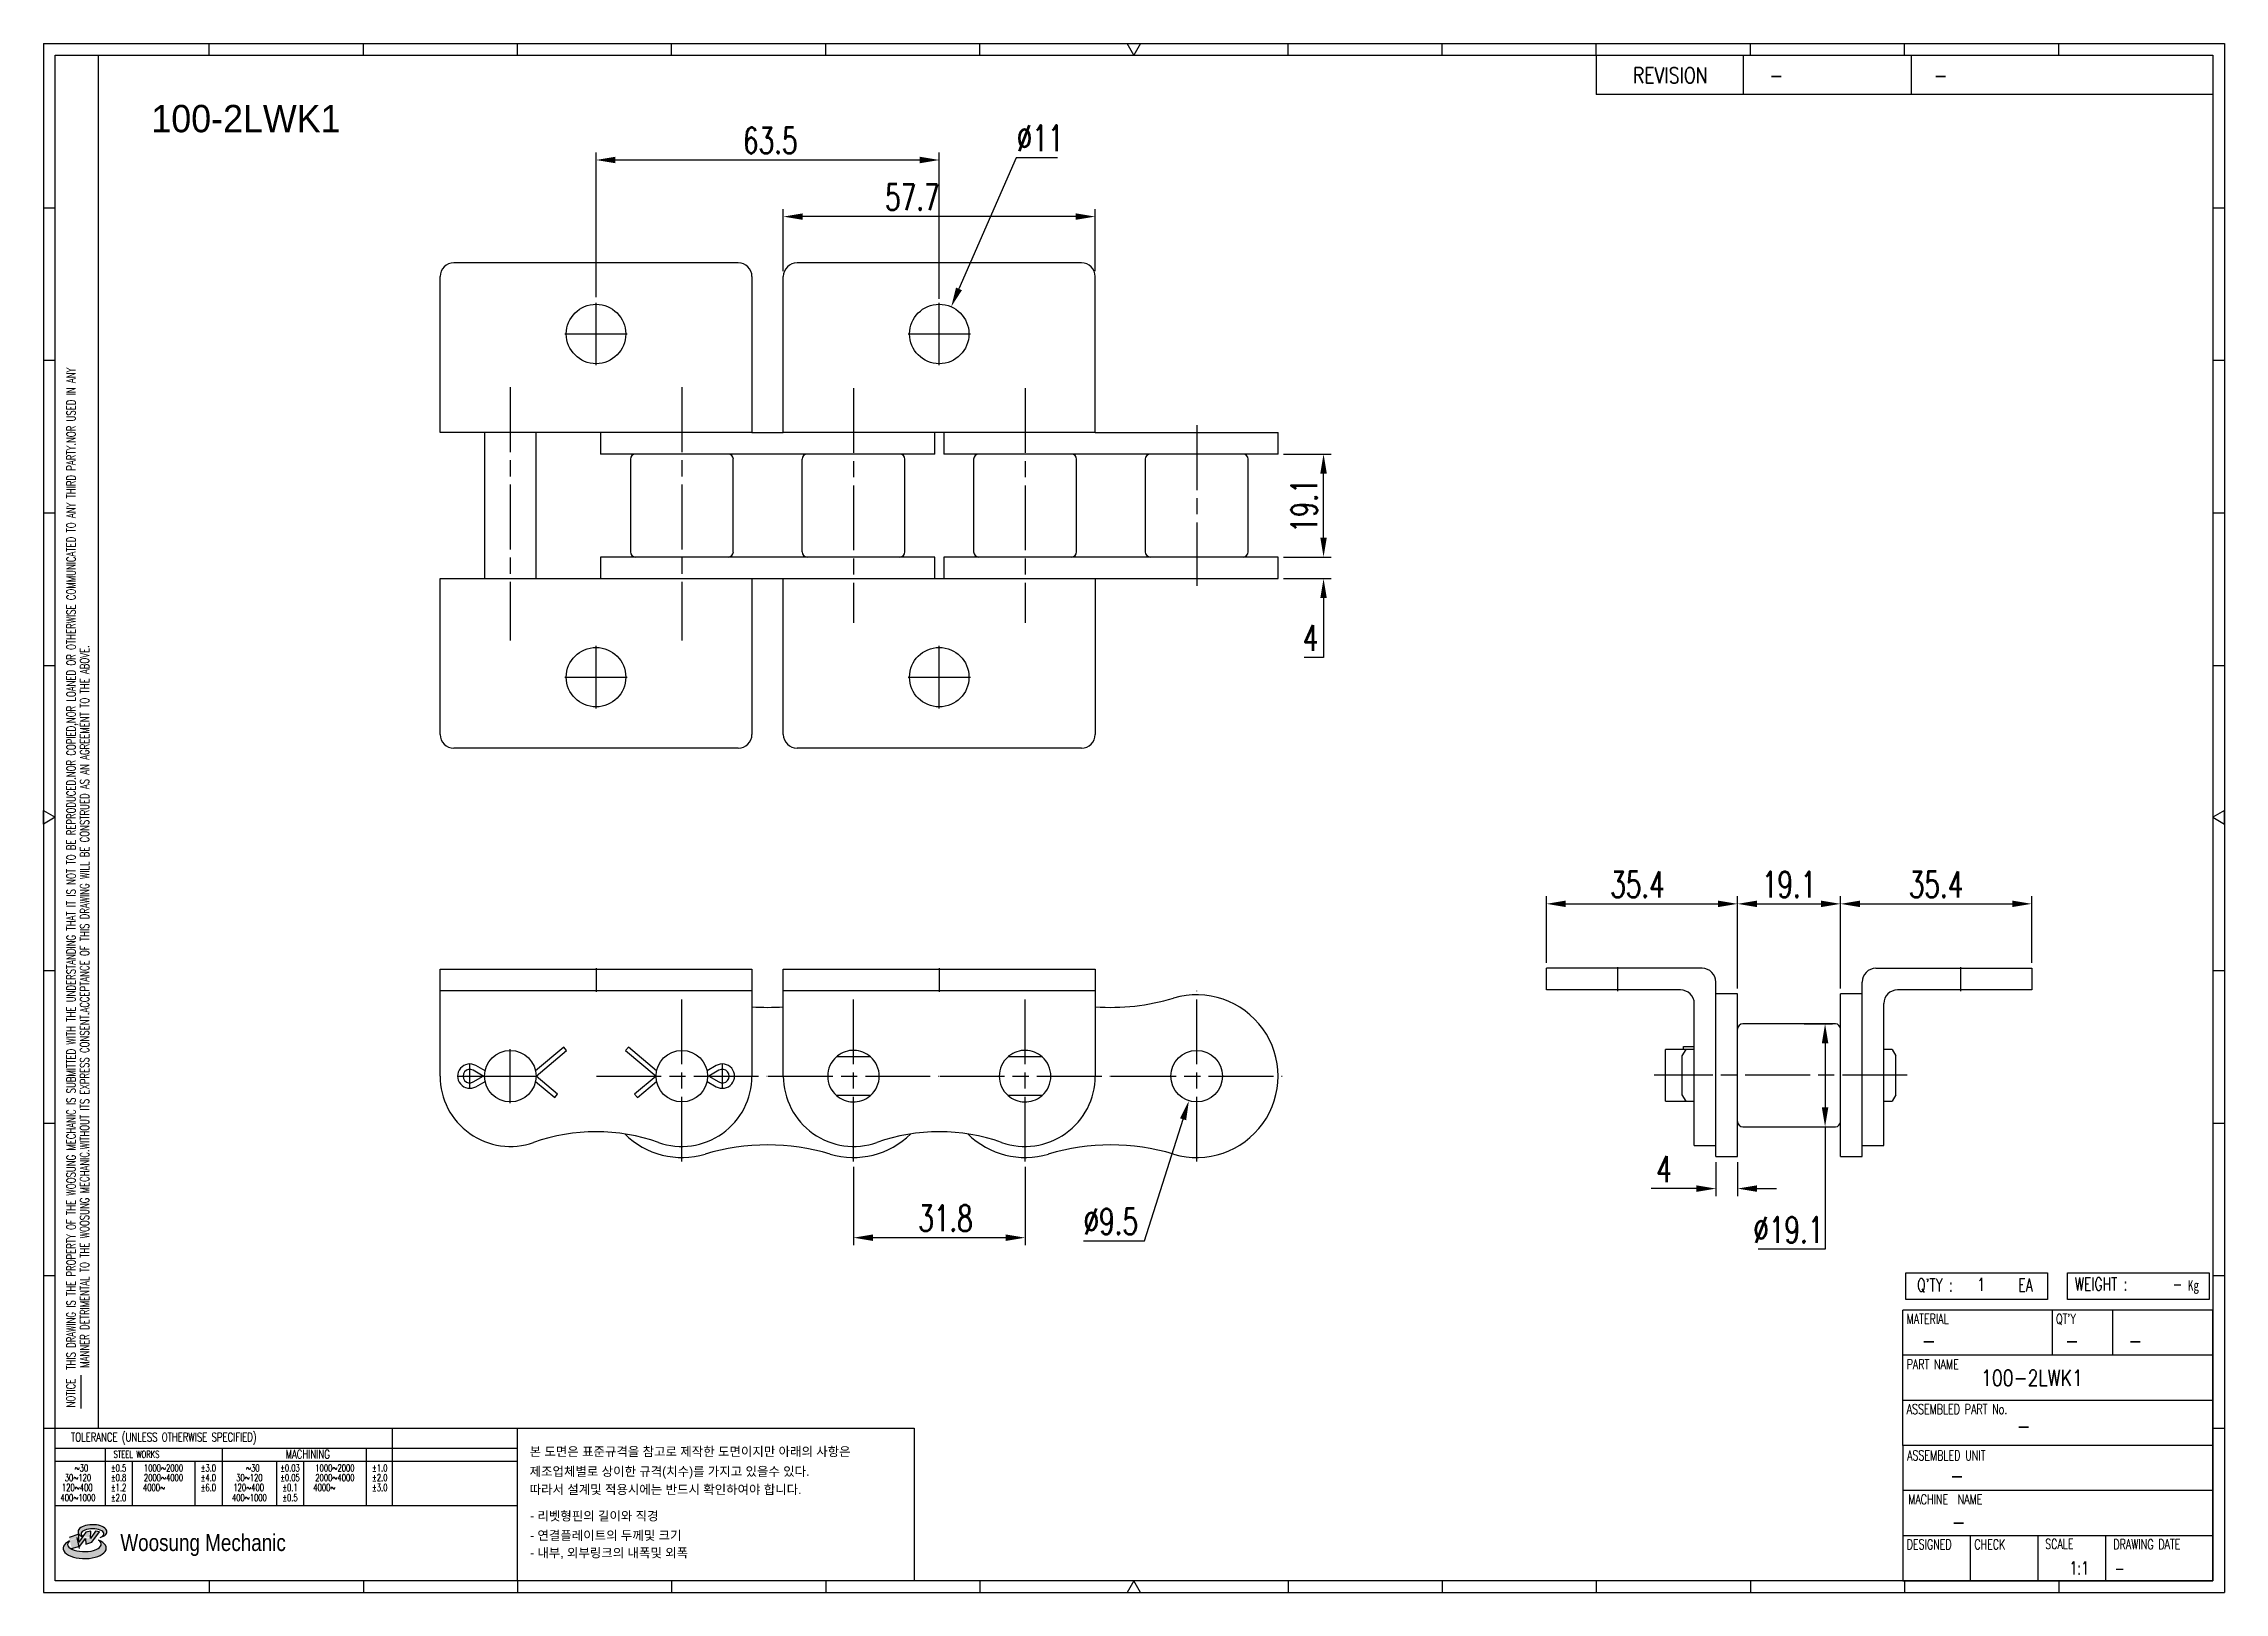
# Model space of a CAD drawing. Header units: millimetres. Extents: x 1614 to 2017, y 59 to 345.
import ezdxf
from ezdxf.enums import TextEntityAlignment as Align

# ---------------------------------------------------------------- set-up
doc = ezdxf.new("R2010")
doc.units = ezdxf.units.MM
doc.linetypes.add('AM_ISO08W050', pattern=[18, 12, -1.5, 3, -1.5])
doc.layers.get('Defpoints').update_dxf_attribs({"color": 80})
doc.layers.add('CL1', color=140, linetype='AM_ISO08W050', lineweight=25)
for name, color, linetype in [('S-DIM', 7, 'Continuous'), ('TITLE', 7, 'Continuous'), ('도면레이아웃', 7, 'Continuous')]:
    doc.layers.add(name, color=color, linetype=linetype)
doc.styles.add('HAN', font='ROMANS.shx', dxfattribs={"width": 0.7, "bigfont": 'whgtxt.shx'})
doc.styles.add('HKD_ST2', font='romans.shx', dxfattribs={"width": 0.7, "height": 4, "bigfont": '@extfont2.shx'})
doc.styles.add('HSG', font='SIMPLEX.shx', dxfattribs={"width": 0.7, "bigfont": 'HSG.shx'})
doc.styles.add('MtXpl_', font='Gulim.ttf')
doc.styles.add('SLDTEXTSTYLE4', font='arial.ttf', dxfattribs={"width": 0.8})
doc.dimstyles.new('AP2', dxfattribs={"dimscale": 2, "dimtxt": 2.4, "dimasz": 1.8, "dimexe": 0.7, "dimexo": 0.5, "dimgap": 0.6, "dimtad": 1, "dimtoh": 1, "dimdec": 1, "dimrnd": 0.01, "dimzin": 9, "dimdsep": 46, "dimtxsty": 'HSG', "dimcen": 0, "dimclrd": 251, "dimclre": 251, "dimclrt": 60, "dimazin": 2, "dimtp": 1, "dimtm": 1, "dimtfac": 0.5, "dimtdec": 1, "dimtofl": 0, "dimtmove": 0, "dimatfit": 3, "dimfxl": 0, "dimtvp": 1, "dimtolj": 2, "dimlwd": -1, "dimlwe": -1, "dimarcsym": 0})

# ---------------------------------------------------------------- blocks, each defined once
blk = doc.blocks.new('MAST')
at = {"layer": '도면레이아웃'}
h = blk.add_hatch(color=10, dxfattribs=at)
h.paths.add_polyline_path([(1.544, 35.177), (1.554, 34.966), (1.779, 35.034), (2.054, 35.422), (1.908, 35.446), (1.728, 35.167), (1.741, 35.439), (1.547, 35.405), (1.292, 35.041), (1.295, 35.33), (0.943, 35.208), (1.03, 34.8), (1.336, 34.885)])
edge = h.paths.add_edge_path()
edge.add_ellipse((1.795, 35.421), major_axis=(-0.53, 0), ratio=0.487785, start_angle=122.36065, end_angle=403.39574)
edge.add_line((1.411, 35.244), (1.419, 35.261))
edge.add_ellipse((1.798, 35.344), major_axis=(-0.423, 0), ratio=0.444396, start_angle=131.58977, end_angle=386.19408, ccw=False)
edge = h.paths.add_edge_path()
edge.add_ellipse((1.512, 34.815), major_axis=(-0.793, 0), ratio=0.480113, start_angle=314.67633, end_angle=590.85213)
edge.add_ellipse((1.501, 34.958), major_axis=(-0.62, 0), ratio=0.43311, start_angle=331.7024, end_angle=574.42495, ccw=False)
at = {"color": 140}
for p, q in [((0, 90.118), (80.15, 90.118)), ((0, 90.118), (0, 33.191)), ((80.15, 90.118), (80.15, 33.191)), ((57.068, 89.693), (57.068, 88.246)), ((62.47, 89.693), (62.47, 88.246)), ((68.635, 89.693), (68.635, 88.246)), ((79.725, 88.246), (57.068, 88.246)), ((68.449, 43.961), (68.449, 44.936)), ((68.449, 44.936), (73.654, 44.936)), ((73.654, 44.936), (73.654, 43.961)), ((74.39, 43.961), (74.39, 44.936)), ((74.39, 44.936), (79.595, 44.936)), ((79.595, 44.936), (79.595, 43.961)), ((68.336, 38.59), (68.336, 43.563)), ((79.725, 43.563), (68.336, 43.563)), ((73.654, 43.961), (68.449, 43.961)), ((73.827, 43.563), (73.827, 41.905)), ((79.595, 43.961), (74.39, 43.961)), ((76.037, 43.563), (76.037, 41.905)), ((79.725, 38.59), (79.725, 43.563)), ((79.725, 41.905), (68.336, 41.905)), ((79.725, 40.248), (68.336, 40.248)), ((68.336, 38.59), (68.336, 33.616)), ((79.725, 38.59), (68.336, 38.59)), ((79.725, 33.616), (79.725, 38.59)), ((79.725, 36.932), (68.336, 36.932)), ((79.725, 35.274), (68.336, 35.274)), ((70.822, 33.616), (70.822, 35.274)), ((73.309, 33.616), (73.309, 35.274)), ((75.796, 33.616), (75.796, 35.274)), ((0, 33.191), (80.15, 33.191)), ((68.336, 33.616), (79.725, 33.616))]:
    blk.add_line(p, q, dxfattribs=at)
for p, q in [((6.089, 89.693), (6.089, 90.118)), ((11.753, 89.693), (11.753, 90.118)), ((17.418, 89.693), (17.418, 90.118)), ((23.082, 89.693), (23.082, 90.118)), ((28.746, 89.693), (28.746, 90.118)), ((34.411, 89.693), (34.411, 90.118)), ((45.739, 89.693), (45.739, 90.118)), ((51.404, 89.693), (51.404, 90.118)), ((57.068, 89.693), (57.068, 90.118)), ((62.732, 89.693), (62.732, 90.118)), ((68.397, 89.693), (68.397, 90.118)), ((74.061, 89.693), (74.061, 90.118)), ((0, 84.085), (0.425, 84.085)), ((79.725, 84.085), (80.15, 84.085)), ((0, 78.478), (0.425, 78.478)), ((79.725, 78.478), (80.15, 78.478)), ((0, 72.87), (0.425, 72.87)), ((79.725, 72.87), (80.15, 72.87)), ((0, 67.262), (0.425, 67.262)), ((79.725, 67.262), (80.15, 67.262)), ((0, 56.047), (0.425, 56.047)), ((79.725, 56.047), (80.15, 56.047)), ((0, 50.439), (0.425, 50.439)), ((79.725, 50.439), (80.15, 50.439)), ((0, 44.832), (0.425, 44.832)), ((79.725, 44.832), (80.15, 44.832)), ((1.377, 39.947), (1.377, 41.174)), ((0, 39.224), (0.425, 39.224)), ((79.725, 39.224), (80.15, 39.224)), ((6.089, 33.616), (6.089, 33.191)), ((11.753, 33.616), (11.753, 33.191)), ((17.418, 33.616), (17.418, 33.191)), ((23.082, 33.616), (23.082, 33.191)), ((28.746, 33.616), (28.746, 33.191)), ((34.411, 33.616), (34.411, 33.191)), ((45.739, 33.616), (45.739, 33.191)), ((51.404, 33.616), (51.404, 33.191)), ((57.068, 33.616), (57.068, 33.191)), ((62.732, 33.616), (62.732, 33.191)), ((68.397, 33.616), (68.397, 33.191)), ((74.061, 33.616), (74.061, 33.191))]:
    blk.add_line(p, q)
at = {"color": 2}
for p, q in [((2.017, 39.224), (2.017, 89.693)), ((0.425, 39.224), (17.418, 39.224)), ((0.425, 38.487), (17.418, 38.487)), ((2.257, 38.487), (2.257, 36.382)), ((6.557, 38.5), (6.557, 36.382)), ((11.857, 38.487), (11.857, 36.382)), ((12.816, 39.224), (12.816, 36.382)), ((17.418, 33.616), (17.418, 39.224)), ((0.425, 38.012), (17.418, 38.012)), ((3.257, 38.012), (3.257, 36.382)), ((5.557, 38.012), (5.557, 36.382)), ((8.557, 38.012), (8.557, 36.382)), ((9.557, 38.026), (9.557, 36.382)), ((0.425, 36.382), (17.418, 36.382))]:
    blk.add_line(p, q, dxfattribs=at)
for points in [[(40.075, 89.693), (39.83, 90.118), (40.32, 90.118)], [(0.425, 61.679), (0, 61.433), (0, 61.924)], [(79.725, 61.679), (80.15, 61.433), (80.15, 61.924)], [(40.075, 33.616), (39.83, 33.191), (40.32, 33.191)]]:
    blk.add_lwpolyline(points, close=True)
at = {"color": 140}
blk.add_lwpolyline([(0.425, 89.693), (79.725, 89.693), (79.725, 33.616), (0.425, 33.616)], close=True, dxfattribs=at)
at = {"layer": '도면레이아웃'}
for p, q in [((1.295, 35.33), (0.943, 35.208)), ((1.547, 35.405), (1.292, 35.041)), ((1.292, 35.041), (1.295, 35.33)), ((1.741, 35.439), (1.547, 35.405)), ((1.908, 35.446), (1.728, 35.167)), ((1.728, 35.167), (1.741, 35.439)), ((1.779, 35.034), (2.054, 35.422)), ((2.054, 35.422), (1.908, 35.446)), ((1.03, 34.8), (1.336, 34.885)), ((1.224, 35.208), (1.311, 34.8)), ((1.224, 35.208), (1.224, 35.208)), ((1.336, 34.885), (1.544, 35.177)), ((1.419, 35.261), (1.411, 35.244)), ((1.544, 35.177), (1.554, 34.966)), ((1.554, 34.966), (1.779, 35.034))]:
    blk.add_line(p, q, dxfattribs=at)
for centre, major_axis, ratio, start_param, end_param in [((1.795, 35.421), (-0.53, 0), 0.487785, 2.135596, 7.040584), ((1.798, 35.344), (-0.423, 0), 0.444396, 2.296675, 6.740358), ((1.512, 34.815), (-0.793, 0), 0.480113, 5.492138, 10.312315), ((1.501, 34.958), (-0.62, 0), 0.43311, 5.789299, 10.025607)]:
    blk.add_ellipse(centre, major_axis=major_axis, ratio=ratio, start_param=start_param, end_param=end_param, dxfattribs=at)
for s, height, style, width, p in [('REVISION', 0.5806, 'HAN', 0.8, (58.415, 88.664)), ('-', 0.581, 'HAN', 0.8, (63.426, 88.664)), ('-', 0.581, 'HAN', 0.8, (69.468, 88.664)), ("Q'TY : ", 0.4746, 'HKD_ST2', 0.7, (68.857, 44.253)), ('1', 0.475, 'HKD_ST2', 0.7, (71.071, 44.275)), ('EA', 0.4746, 'HKD_ST2', 0.7, (72.578, 44.253)), ('WEIGHT : ', 0.4746, 'HKD_ST2', 0.7, (74.65, 44.286)), ('-', 0.581, 'HAN', 0.8, (69.029, 42.157)), ('-', 0.581, 'HAN', 0.8, (74.289, 42.157)), ('-', 0.581, 'HAN', 0.8, (76.623, 42.157)), ('-', 0.581, 'HAN', 0.8, (72.515, 39.013)), ('-', 0.581, 'HAN', 0.8, (70.067, 37.189)), ('-', 0.581, 'HAN', 0.8, (70.126, 35.48)), ('1:1', 0.4746, 'HKD_ST2', 0.7, (74.458, 33.848)), ('-', 0.475, 'HKD_ST2', 0.7, (76.112, 33.837))]:
    blk.add_text(s, height=height, dxfattribs=dict(style=style, width=width)).set_placement(p)
at = {"color": 6, "style": 'HKD_ST2', "width": 0.7}
for s, p in [(' THIS DRAWING IS THE PROPERTY OF THE WOOSUNG MECHANIC IS SUBMITTED WITH THE UNDERSTANDING THAT IT IS NOT TO BE REPRODUCED.NOR COPIED,NOR LOANED OR OTHERWISE COMMUNICATED TO ANY THIRD PARTY.NOR USED IN ANY', (1.173, 41.217)), ('MANNER DETRIMENTAL TO THE WOOSUNG MECHANIC.WITHOUT ITS EXPRESS CONSENT.ACCEPTANCE OF THIS DRAWING WILL BE CONSTRUED AS AN AGREEMENT TO THE ABOVE.', (1.672, 41.447))]:
    blk.add_text(s, height=0.326266, rotation=90, dxfattribs=at).set_placement(p)
at = {"style": 'HKD_ST2', "width": 0.7}
blk.add_text('-', height=0.475, dxfattribs=at).set_placement((78.613, 44.286), align=Align.RIGHT)
at = {"color": 254, "style": 'HKD_ST2', "width": 0.7}
for s, height, p in [('MATERIAL', 0.3651, (68.474, 43.425)), ("QT'Y", 0.3651, (73.965, 43.425)), ('PART NAME', 0.3651, (68.474, 41.756)), ('ASSEMBLED PART No.', 0.36511, (68.474, 40.109)), ('ASSEMBLED UNIT', 0.36511, (68.49, 38.408)), ('MACHINE  NAME', 0.36511, (68.532, 36.794)), ('DESIGNED', 0.3651, (68.474, 35.136)), ('CHECK', 0.3651, (70.961, 35.136)), ('SCALE', 0.3651, (73.566, 35.153)), ('DRAWING DATE', 0.36511, (76.071, 35.141))]:
    blk.add_text(s, height=height, dxfattribs=at).set_placement(p, align=Align.TOP_LEFT)
at = {"style": 'HKD_ST2', "width": 0.7}
blk.add_text('NOTICE', height=0.3263, rotation=90, dxfattribs=at).set_placement((1.163, 39.988))
blk.add_text('TOLERANCE (UNLESS OTHERWISE SPECIFIED)', height=0.32627, dxfattribs=at).set_placement((4.417, 38.896), align=Align.MIDDLE_CENTER)
at = {"color": 4, "style": 'HKD_ST2', "width": 0.7}
for s, height, p in [('%%12630', 0.261, (1.389, 37.762)), ('1000%%1262000', 0.26101, (4.407, 37.762)), ('%%12630', 0.261, (7.689, 37.762)), ('1000%%1262000', 0.26101, (10.707, 37.762)), ('120%%126400', 0.26101, (1.237, 37.045)), ('30%%126120', 0.261, (1.263, 37.411)), ('4000%%126', 0.261, (4.061, 37.045)), ('2000%%1264000', 0.26101, (4.407, 37.411)), ('120%%126400', 0.26101, (7.537, 37.045)), ('30%%126120', 0.261, (7.563, 37.411)), ('4000%%126', 0.261, (10.321, 37.045)), ('2000%%1264000', 0.26101, (10.707, 37.411)), ('400%%1261000', 0.26101, (1.263, 36.67)), ('400%%1261000', 0.26101, (7.563, 36.67))]:
    blk.add_text(s, height=height, dxfattribs=at).set_placement(p, align=Align.MIDDLE_CENTER)
for s, height, p in [('%%P0.5', 0.261, (2.757, 37.762)), ('STEEL WORKS', 0.26101, (3.416, 38.268)), ('%%P3.0', 0.261, (6.057, 37.762)), ('%%P0.03', 0.261, (9.057, 37.762)), ('MACHINING', 0.3263, (9.707, 38.27)), ('%%P1.0', 0.261, (12.357, 37.762)), ('%%P0.8', 0.261, (2.757, 37.411)), ('%%P1.2', 0.261, (2.757, 37.045)), ('%%P4.0', 0.261, (6.057, 37.411)), ('%%P6.0', 0.261, (6.057, 37.045)), ('%%P0.05', 0.261, (9.057, 37.411)), ('%%P0.1', 0.261, (9.057, 37.045)), ('%%P2.0', 0.261, (12.357, 37.411)), ('%%P3.0', 0.261, (12.357, 37.045)), ('%%P2.0', 0.261, (2.757, 36.67)), ('%%P0.5', 0.261, (9.057, 36.67))]:
    blk.add_text(s, height=height, dxfattribs=at).set_placement(p, align=Align.MIDDLE)
at = {"color": 1, "style": 'SLDTEXTSTYLE4', "width": 0.8}
blk.add_text('Woosung Mechanic', height=0.61957, dxfattribs=at).set_placement((2.822, 34.711))
at = {"layer": 'TITLE', "width": 0.8}
blk.add_text('Kg', height=0.3789, dxfattribs=at).set_placement((78.807, 44.286))
blk = doc.blocks.new('*D2')
at = {"layer": 'Defpoints', "color": 0, "transparency": 16777216}
for p in [(1842.18, 250.33), (1850.6, 250.33), (1842.18, 246.33)]:
    blk.add_point(p, dxfattribs=at)
at = {"layer": 'S-DIM', "color": 251, "linetype": 'ByBlock', "transparency": 16777216}
for p, q in [((1850.6, 253.93), (1850.6, 257.53)), ((1843.18, 250.33), (1852, 250.33)), ((1843.18, 246.33), (1852, 246.33)), ((1850.6, 242.73), (1850.6, 231.75)), ((1850.6, 231.75), (1847, 231.75))]:
    blk.add_line(p, q, dxfattribs=at)
at = {"layer": 'S-DIM', "color": 251, "transparency": 16777216}
for points in [[(1850, 253.93), (1851.2, 253.93), (1850.6, 250.33)], [(1850, 242.73), (1851.2, 242.73), (1850.6, 246.33)]]:
    blk.add_solid(points, dxfattribs=at)
at = {"layer": 'S-DIM', "color": 60, "transparency": 16777216, "insert": (1848.2, 235.35), "char_height": 4.8, "attachment_point": 5, "style": 'HSG'}
blk.add_mtext('\\A2;4', dxfattribs=at)
blk = doc.blocks.new('*D3')
at = {"layer": 'Defpoints', "color": 0, "transparency": 16777216}
for p in [(1842.18, 269.38), (1850.6, 269.38), (1842.18, 250.33)]:
    blk.add_point(p, dxfattribs=at)
at = {"layer": 'S-DIM', "color": 251, "linetype": 'ByBlock', "transparency": 16777216}
for p, q in [((1843.18, 269.38), (1852, 269.38)), ((1850.6, 253.93), (1850.6, 265.78)), ((1843.18, 250.33), (1852, 250.33))]:
    blk.add_line(p, q, dxfattribs=at)
at = {"layer": 'S-DIM', "color": 251, "transparency": 16777216}
for points in [[(1850, 265.78), (1851.2, 265.78), (1850.6, 269.38)], [(1850, 253.93), (1851.2, 253.93), (1850.6, 250.33)]]:
    blk.add_solid(points, dxfattribs=at)
at = {"layer": 'S-DIM', "color": 60, "transparency": 16777216, "insert": (1847, 259.85), "char_height": 4.8, "attachment_point": 5, "rotation": 90, "style": 'HSG'}
blk.add_mtext('\\A2;19.1', dxfattribs=at)
blk = doc.blocks.new('*D4')
at = {"layer": 'Defpoints', "color": 0, "transparency": 16777216}
for p in [(1716, 323.79), (1716, 297.38), (1779.5, 297.1)]:
    blk.add_point(p, dxfattribs=at)
at = {"layer": 'S-DIM', "color": 251, "linetype": 'ByBlock', "transparency": 16777216}
for p, q in [((1716, 298.38), (1716, 325.19)), ((1775.9, 323.79), (1719.6, 323.79)), ((1779.5, 298.1), (1779.5, 325.19))]:
    blk.add_line(p, q, dxfattribs=at)
at = {"layer": 'S-DIM', "color": 251, "transparency": 16777216}
for points in [[(1719.6, 324.39), (1719.6, 323.19), (1716, 323.79)], [(1775.9, 324.39), (1775.9, 323.19), (1779.5, 323.79)]]:
    blk.add_solid(points, dxfattribs=at)
at = {"layer": 'S-DIM', "color": 60, "transparency": 16777216, "insert": (1748.23, 327.39), "char_height": 4.8, "attachment_point": 5, "style": 'HSG'}
blk.add_mtext('\\A2;63.5', dxfattribs=at)
blk = doc.blocks.new('*D5')
at = {"layer": 'Defpoints', "color": 0, "transparency": 16777216}
for p in [(1750.65, 313.32), (1750.65, 302.21), (1808.35, 302.21)]:
    blk.add_point(p, dxfattribs=at)
at = {"layer": 'S-DIM', "color": 251, "linetype": 'ByBlock', "transparency": 16777216}
for p, q in [((1750.65, 303.21), (1750.65, 314.72)), ((1808.35, 303.21), (1808.35, 314.72)), ((1804.75, 313.32), (1754.25, 313.32))]:
    blk.add_line(p, q, dxfattribs=at)
at = {"layer": 'S-DIM', "color": 251, "transparency": 16777216}
for points in [[(1754.25, 313.92), (1754.25, 312.72), (1750.65, 313.32)], [(1804.75, 313.92), (1804.75, 312.72), (1808.35, 313.32)]]:
    blk.add_solid(points, dxfattribs=at)
at = {"layer": 'S-DIM', "color": 60, "transparency": 16777216, "insert": (1774.52, 316.92), "char_height": 4.8, "attachment_point": 5, "style": 'HSG'}
blk.add_mtext('\\A2;57.7', dxfattribs=at)
blk = doc.blocks.new('*D6')
at = {"layer": 'Defpoints', "color": 0, "transparency": 16777216}
for p in [(1781.71, 296.64), (1777.3, 286.56)]:
    blk.add_point(p, dxfattribs=at)
at = {"layer": 'S-DIM', "color": 251, "linetype": 'ByBlock', "transparency": 16777216}
for p, q in [((1793.75, 324.22), (1783.15, 299.94)), ((1801.35, 324.22), (1793.75, 324.22))]:
    blk.add_line(p, q, dxfattribs=at)
at = {"layer": 'S-DIM', "color": 251, "transparency": 16777216}
blk.add_solid([(1782.6, 300.18), (1783.7, 299.7), (1781.71, 296.64)], dxfattribs=at)
at = {"layer": 'S-DIM', "color": 60, "transparency": 16777216, "insert": (1798.15, 327.82), "char_height": 4.8, "attachment_point": 5, "style": 'HSG'}
blk.add_mtext('\\A2;∅11', dxfattribs=at)
blk = doc.blocks.new('*D7')
at = {"layer": 'Defpoints', "color": 0, "transparency": 16777216}
for p in [(1763.63, 138.48), (1795.38, 138.48), (1763.63, 124.39)]:
    blk.add_point(p, dxfattribs=at)
at = {"layer": 'S-DIM', "color": 251, "linetype": 'ByBlock', "transparency": 16777216}
for p, q in [((1763.63, 137.48), (1763.63, 122.99)), ((1795.38, 137.48), (1795.38, 122.99)), ((1791.78, 124.39), (1767.23, 124.39))]:
    blk.add_line(p, q, dxfattribs=at)
at = {"layer": 'S-DIM', "color": 251, "transparency": 16777216}
for points in [[(1767.23, 124.99), (1767.23, 123.79), (1763.63, 124.39)], [(1791.78, 124.99), (1791.78, 123.79), (1795.38, 124.39)]]:
    blk.add_solid(points, dxfattribs=at)
at = {"layer": 'S-DIM', "color": 60, "transparency": 16777216, "insert": (1780.65, 127.99), "char_height": 4.8, "attachment_point": 5, "style": 'HSG'}
blk.add_mtext('\\A2;31.8', dxfattribs=at)
blk = doc.blocks.new('*D8')
at = {"layer": 'Defpoints', "color": 0, "transparency": 16777216}
for p in [(1828.57, 158.83), (1825.69, 149.73)]:
    blk.add_point(p, dxfattribs=at)
at = {"layer": 'S-DIM', "color": 251, "linetype": 'ByBlock', "transparency": 16777216}
for p, q in [((1817.48, 123.8), (1824.6, 146.3)), ((1806.2, 123.8), (1817.48, 123.8))]:
    blk.add_line(p, q, dxfattribs=at)
at = {"layer": 'S-DIM', "color": 251, "transparency": 16777216}
blk.add_solid([(1824.03, 146.48), (1825.18, 146.12), (1825.69, 149.73)], dxfattribs=at)
at = {"layer": 'S-DIM', "color": 60, "transparency": 16777216, "insert": (1811.24, 127.4), "char_height": 4.8, "attachment_point": 5, "style": 'HSG'}
blk.add_mtext('\\A2;∅9.5', dxfattribs=at)
blk = doc.blocks.new('*D9')
at = {"layer": 'Defpoints', "color": 0, "transparency": 16777216}
for p in [(1927.19, 186.16), (1891.82, 174.23), (1927.19, 169.48)]:
    blk.add_point(p, dxfattribs=at)
at = {"layer": 'S-DIM', "color": 251, "linetype": 'ByBlock', "transparency": 16777216}
for p, q in [((1891.82, 175.23), (1891.82, 187.56)), ((1895.42, 186.16), (1923.59, 186.16)), ((1927.19, 170.48), (1927.19, 187.56))]:
    blk.add_line(p, q, dxfattribs=at)
at = {"layer": 'S-DIM', "color": 251, "transparency": 16777216}
for points in [[(1895.42, 186.76), (1895.42, 185.56), (1891.82, 186.16)], [(1923.59, 186.76), (1923.59, 185.56), (1927.19, 186.16)]]:
    blk.add_solid(points, dxfattribs=at)
at = {"layer": 'S-DIM', "color": 60, "transparency": 16777216, "insert": (1908.68, 189.76), "char_height": 4.8, "attachment_point": 5, "style": 'HSG'}
blk.add_mtext('\\A2;35.4', dxfattribs=at)
blk = doc.blocks.new('*D10')
at = {"layer": 'Defpoints', "color": 0, "transparency": 16777216}
for p in [(1946.24, 186.16), (1927.19, 169.48), (1946.24, 169.48)]:
    blk.add_point(p, dxfattribs=at)
at = {"layer": 'S-DIM', "color": 251, "linetype": 'ByBlock', "transparency": 16777216}
for p, q in [((1927.19, 170.48), (1927.19, 187.56)), ((1930.79, 186.16), (1942.64, 186.16)), ((1946.24, 170.48), (1946.24, 187.56))]:
    blk.add_line(p, q, dxfattribs=at)
at = {"layer": 'S-DIM', "color": 251, "transparency": 16777216}
for points in [[(1930.79, 186.76), (1930.79, 185.56), (1927.19, 186.16)], [(1942.64, 186.76), (1942.64, 185.56), (1946.24, 186.16)]]:
    blk.add_solid(points, dxfattribs=at)
at = {"layer": 'S-DIM', "color": 60, "transparency": 16777216, "insert": (1936.72, 189.76), "char_height": 4.8, "attachment_point": 5, "style": 'HSG'}
blk.add_mtext('\\A2;19.1', dxfattribs=at)
blk = doc.blocks.new('*D11')
at = {"layer": 'Defpoints', "color": 0, "transparency": 16777216}
for p in [(1981.62, 186.16), (1981.62, 174.23), (1946.24, 169.48)]:
    blk.add_point(p, dxfattribs=at)
at = {"layer": 'S-DIM', "color": 251, "linetype": 'ByBlock', "transparency": 16777216}
for p, q in [((1946.24, 170.48), (1946.24, 187.56)), ((1949.84, 186.16), (1978.02, 186.16)), ((1981.62, 175.23), (1981.62, 187.56))]:
    blk.add_line(p, q, dxfattribs=at)
at = {"layer": 'S-DIM', "color": 251, "transparency": 16777216}
for points in [[(1949.84, 186.76), (1949.84, 185.56), (1946.24, 186.16)], [(1978.02, 186.76), (1978.02, 185.56), (1981.62, 186.16)]]:
    blk.add_solid(points, dxfattribs=at)
at = {"layer": 'S-DIM', "color": 60, "transparency": 16777216, "insert": (1963.93, 189.76), "char_height": 4.8, "attachment_point": 5, "style": 'HSG'}
blk.add_mtext('\\A2;35.4', dxfattribs=at)
blk = doc.blocks.new('*D12')
at = {"layer": 'Defpoints', "color": 0, "transparency": 16777216}
for p in [(1923.19, 139.38), (1927.19, 139.38), (1923.19, 133.47)]:
    blk.add_point(p, dxfattribs=at)
at = {"layer": 'S-DIM', "color": 251, "linetype": 'ByBlock', "transparency": 16777216}
for p, q in [((1923.19, 138.38), (1923.19, 132.07)), ((1927.19, 138.38), (1927.19, 132.07)), ((1919.59, 133.47), (1911.19, 133.47)), ((1930.79, 133.47), (1934.39, 133.47))]:
    blk.add_line(p, q, dxfattribs=at)
at = {"layer": 'S-DIM', "color": 251, "transparency": 16777216}
for points in [[(1919.59, 134.07), (1919.59, 132.87), (1923.19, 133.47)], [(1930.79, 134.07), (1930.79, 132.87), (1927.19, 133.47)]]:
    blk.add_solid(points, dxfattribs=at)
at = {"layer": 'S-DIM', "color": 60, "transparency": 16777216, "insert": (1913.59, 137.07), "char_height": 4.8, "attachment_point": 5, "style": 'HSG'}
blk.add_mtext('\\A2;4', dxfattribs=at)
blk = doc.blocks.new('*D13')
at = {"layer": 'Defpoints', "color": 0, "transparency": 16777216}
for p in [(1938.5, 163.95), (1938.5, 144.9), (1943.39, 144.9)]:
    blk.add_point(p, dxfattribs=at)
at = {"layer": 'S-DIM', "color": 251, "linetype": 'ByBlock', "transparency": 16777216}
for p, q in [((1939.5, 163.95), (1944.79, 163.95)), ((1943.39, 160.35), (1943.39, 148.5)), ((1939.5, 144.9), (1944.79, 144.9)), ((1943.39, 144.9), (1943.39, 122.24)), ((1943.39, 122.24), (1930.99, 122.24))]:
    blk.add_line(p, q, dxfattribs=at)
at = {"layer": 'S-DIM', "color": 251, "transparency": 16777216}
for points in [[(1942.79, 160.35), (1943.99, 160.35), (1943.39, 163.95)], [(1942.79, 148.5), (1943.99, 148.5), (1943.39, 144.9)]]:
    blk.add_solid(points, dxfattribs=at)
at = {"layer": 'S-DIM', "color": 60, "transparency": 16777216, "insert": (1936.59, 125.84), "char_height": 4.8, "attachment_point": 5, "style": 'HSG'}
blk.add_mtext('\\A2;%%c19.1', dxfattribs=at)

msp = doc.modelspace()

# ---------------------------------------------------------------- linework, layer by layer
for p, q in [((1742.31, 304.75), (1689.69, 304.75)), ((1805.81, 304.75), (1753.19, 304.75)), ((1687.15, 273.38), (1687.15, 302.21)), ((1744.85, 302.21), (1744.85, 273.38)), ((1750.65, 273.38), (1750.65, 302.21)), ((1808.35, 273.38), (1808.35, 302.21)), ((1744.85, 273.38), (1687.15, 273.38)), ((1695.36, 273.38), (1695.36, 246.33)), ((1704.9, 246.33), (1704.9, 273.38)), ((1716.83, 273.38), (1716.83, 269.38)), ((1744.85, 273.38), (1750.65, 273.38)), ((1808.35, 273.38), (1750.65, 273.38)), ((1778.68, 269.38), (1778.68, 273.38)), ((1780.33, 273.38), (1780.33, 269.38)), ((1808.35, 273.38), (1842.18, 273.38)), ((1842.18, 269.38), (1842.18, 273.38)), ((1778.68, 269.38), (1716.83, 269.38)), ((1722.35, 268.42), (1722.35, 251.28)), ((1741.4, 251.28), (1741.4, 268.42)), ((1754.1, 268.42), (1754.1, 251.28)), ((1773.15, 251.28), (1773.15, 268.42)), ((1842.18, 269.38), (1780.33, 269.38)), ((1785.85, 268.42), (1785.85, 251.28)), ((1804.9, 251.28), (1804.9, 268.42)), ((1817.6, 268.42), (1817.6, 251.28)), ((1836.65, 251.28), (1836.65, 268.42)), ((1716.83, 250.33), (1716.83, 246.33)), ((1778.68, 250.33), (1716.83, 250.33)), ((1778.68, 246.33), (1778.68, 250.33)), ((1780.33, 250.33), (1780.33, 246.33)), ((1842.18, 250.33), (1780.33, 250.33)), ((1842.18, 246.33), (1842.18, 250.33)), ((1687.15, 217.49), (1687.15, 246.33)), ((1687.15, 246.33), (1744.85, 246.33)), ((1744.85, 246.33), (1750.65, 246.33)), ((1744.85, 246.33), (1744.85, 217.49)), ((1750.65, 217.49), (1750.65, 246.33)), ((1750.65, 246.33), (1808.35, 246.33)), ((1808.35, 246.33), (1842.18, 246.33)), ((1808.35, 246.33), (1808.35, 217.49)), ((1742.31, 214.95), (1689.69, 214.95)), ((1805.81, 214.95), (1753.19, 214.95)), ((1687.15, 154.28), (1687.15, 174.08)), ((1687.15, 174.08), (1744.85, 174.08)), ((1744.85, 174.08), (1744.85, 154.28)), ((1750.65, 174.08), (1808.35, 174.08)), ((1750.65, 154.28), (1750.65, 174.08)), ((1808.35, 174.08), (1808.35, 154.28)), ((1920.65, 174.23), (1891.82, 174.23)), ((1891.82, 170.23), (1891.82, 174.23)), ((1952.78, 174.23), (1981.62, 174.23)), ((1981.62, 174.23), (1981.62, 170.23)), ((1744.85, 170.08), (1687.15, 170.08)), ((1808.35, 170.08), (1750.65, 170.08)), ((1916.65, 170.23), (1891.82, 170.23)), ((1923.19, 169.48), (1923.19, 171.69)), ((1927.19, 169.48), (1923.19, 169.48)), ((1923.19, 139.38), (1923.19, 169.48)), ((1927.19, 139.38), (1927.19, 169.48)), ((1950.24, 169.48), (1946.24, 169.48)), ((1946.24, 139.38), (1946.24, 169.48)), ((1950.24, 169.48), (1950.24, 171.69)), ((1950.24, 139.38), (1950.24, 169.48)), ((1981.62, 170.23), (1956.78, 170.23)), ((1919.19, 141.43), (1919.19, 167.69)), ((1954.24, 141.43), (1954.24, 167.69)), ((1945.29, 163.95), (1928.15, 163.95)), ((1710.03, 159.64), (1704.8, 155.25)), ((1704.9, 154.28), (1710.55, 159.02)), ((1710.55, 159.02), (1710.03, 159.64)), ((1721.98, 159.64), (1721.46, 159.02)), ((1721.46, 159.02), (1727.11, 154.28)), ((1727.21, 155.25), (1721.98, 159.64)), ((1760.65, 158.01), (1760.47, 157.86)), ((1766.78, 157.86), (1760.47, 157.86)), ((1760.99, 158.25), (1760.65, 158.01)), ((1761.35, 158.47), (1760.99, 158.25)), ((1761.72, 158.65), (1761.35, 158.47)), ((1762.11, 158.8), (1761.72, 158.65)), ((1762.51, 158.92), (1762.11, 158.8)), ((1762.92, 159), (1762.51, 158.92)), ((1763.33, 159.04), (1762.92, 159)), ((1763.75, 159.05), (1763.33, 159.04)), ((1764.16, 159.02), (1763.75, 159.05)), ((1764.57, 158.95), (1764.16, 159.02)), ((1764.98, 158.85), (1764.57, 158.95)), ((1765.37, 158.72), (1764.98, 158.85)), ((1765.75, 158.55), (1765.37, 158.72)), ((1766.12, 158.35), (1765.75, 158.55)), ((1766.46, 158.12), (1766.12, 158.35)), ((1766.78, 157.86), (1766.46, 158.12)), ((1792.4, 158.01), (1792.22, 157.86)), ((1798.53, 157.86), (1792.22, 157.86)), ((1792.74, 158.25), (1792.4, 158.01)), ((1793.1, 158.47), (1792.74, 158.25)), ((1793.47, 158.65), (1793.1, 158.47)), ((1793.86, 158.8), (1793.47, 158.65)), ((1794.26, 158.92), (1793.86, 158.8)), ((1794.67, 159), (1794.26, 158.92)), ((1795.08, 159.04), (1794.67, 159)), ((1795.5, 159.05), (1795.08, 159.04)), ((1795.91, 159.02), (1795.5, 159.05)), ((1796.32, 158.95), (1795.91, 159.02)), ((1796.73, 158.85), (1796.32, 158.95)), ((1797.12, 158.72), (1796.73, 158.85)), ((1797.5, 158.55), (1797.12, 158.72)), ((1797.87, 158.35), (1797.5, 158.55)), ((1798.21, 158.12), (1797.87, 158.35)), ((1798.53, 157.86), (1798.21, 158.12)), ((1913.87, 149.66), (1913.87, 159.2)), ((1917.66, 159.2), (1913.87, 159.2)), ((1916.97, 158.01), (1917.66, 159.2)), ((1916.97, 150.85), (1916.97, 158.01)), ((1917.19, 159.79), (1919.19, 159.79)), ((1917.19, 159.2), (1917.19, 159.79)), ((1919.19, 159.2), (1917.66, 159.2)), ((1955.78, 159.2), (1954.24, 159.2)), ((1955.78, 159.2), (1956.47, 158.01)), ((1956.47, 150.85), (1956.47, 158.01)), ((1695.14, 154.28), (1693.27, 155.36)), ((1693.27, 153.2), (1695.14, 154.28)), ((1695.46, 155.25), (1693.77, 156.23)), ((1708.89, 150.93), (1704.9, 154.28)), ((1727.11, 154.28), (1723.12, 150.93)), ((1738.24, 156.23), (1736.55, 155.25)), ((1738.74, 155.36), (1736.87, 154.28)), ((1736.87, 154.28), (1738.74, 153.2)), ((1693.77, 152.33), (1695.46, 153.31)), ((1704.8, 153.31), (1708.37, 150.31)), ((1708.37, 150.31), (1708.89, 150.93)), ((1723.12, 150.93), (1723.64, 150.31)), ((1723.64, 150.31), (1727.21, 153.31)), ((1736.55, 153.31), (1738.24, 152.33)), ((1760.47, 150.7), (1760.8, 150.44)), ((1766.78, 150.7), (1760.47, 150.7)), ((1760.8, 150.44), (1761.14, 150.21)), ((1761.14, 150.21), (1761.51, 150.01)), ((1761.51, 150.01), (1761.89, 149.84)), ((1761.89, 149.84), (1762.28, 149.7)), ((1762.28, 149.7), (1762.69, 149.6)), ((1762.69, 149.6), (1763.1, 149.54)), ((1763.1, 149.54), (1763.51, 149.51)), ((1763.51, 149.51), (1763.93, 149.52)), ((1763.93, 149.52), (1764.34, 149.56)), ((1764.34, 149.56), (1764.75, 149.64)), ((1764.75, 149.64), (1765.15, 149.76)), ((1765.15, 149.76), (1765.54, 149.91)), ((1765.54, 149.91), (1765.91, 150.09)), ((1765.91, 150.09), (1766.27, 150.31)), ((1766.27, 150.31), (1766.6, 150.55)), ((1766.6, 150.55), (1766.78, 150.7)), ((1792.22, 150.7), (1792.55, 150.44)), ((1798.53, 150.7), (1792.22, 150.7)), ((1792.55, 150.44), (1792.89, 150.21)), ((1792.89, 150.21), (1793.26, 150.01)), ((1793.26, 150.01), (1793.64, 149.84)), ((1793.64, 149.84), (1794.03, 149.7)), ((1794.03, 149.7), (1794.44, 149.6)), ((1794.44, 149.6), (1794.85, 149.54)), ((1794.85, 149.54), (1795.26, 149.51)), ((1795.26, 149.51), (1795.68, 149.52)), ((1795.68, 149.52), (1796.09, 149.56)), ((1796.09, 149.56), (1796.5, 149.64)), ((1796.5, 149.64), (1796.9, 149.76)), ((1796.9, 149.76), (1797.29, 149.91)), ((1797.29, 149.91), (1797.66, 150.09)), ((1797.66, 150.09), (1798.02, 150.31)), ((1798.02, 150.31), (1798.35, 150.55)), ((1798.35, 150.55), (1798.53, 150.7)), ((1913.87, 149.66), (1917.66, 149.66)), ((1917.66, 149.66), (1916.97, 150.85)), ((1917.66, 149.66), (1919.19, 149.66)), ((1954.24, 149.66), (1955.78, 149.66)), ((1956.47, 150.85), (1955.78, 149.66)), ((1919.19, 141.43), (1923.19, 141.43)), ((1928.15, 144.9), (1945.29, 144.9)), ((1950.24, 141.43), (1954.24, 141.43)), ((1923.19, 139.38), (1927.19, 139.38)), ((1946.24, 139.38), (1950.24, 139.38))]:
    msp.add_line(p, q)
at = {"color": 140}
msp.add_lwpolyline([(1701.47, 89.13), (1774.87, 89.13), (1774.87, 60.9), (1701.47, 60.9)], close=True, dxfattribs=at)
for centre, radius in [((1716, 291.6), 5.5), ((1779.5, 291.6), 5.5), ((1716, 228.1), 5.5), ((1779.5, 228.1), 5.5), ((1700.13, 154.28), 4.77), ((1731.88, 154.28), 4.77), ((1827.13, 154.28), 4.77)]:
    msp.add_circle(centre, radius)
for centre, radius, start, end in [((1689.69, 302.21), 2.54, 90, 180), ((1742.31, 302.21), 2.54, 0, 90), ((1753.19, 302.21), 2.54, 90, 180), ((1805.81, 302.21), 2.54, 0, 90), ((1723.31, 268.42), 0.952, 90, 180), ((1740.45, 268.42), 0.952, 360, 90), ((1755.06, 268.42), 0.953, 90, 180), ((1772.2, 268.42), 0.953, 0, 90), ((1786.81, 268.42), 0.952, 90, 180), ((1803.95, 268.42), 0.952, 360, 90), ((1818.56, 268.42), 0.953, 90, 180), ((1835.7, 268.42), 0.953, 0, 90), ((1723.31, 251.28), 0.952, 180, 270), ((1740.45, 251.28), 0.952, 270, 0), ((1755.06, 251.28), 0.953, 180, 270), ((1772.2, 251.28), 0.953, 270, 360), ((1786.81, 251.28), 0.952, 180, 270), ((1803.95, 251.28), 0.952, 270, 0), ((1818.56, 251.28), 0.953, 180, 270), ((1835.7, 251.28), 0.953, 270, 360), ((1689.69, 217.49), 2.54, 180, 270), ((1742.31, 217.49), 2.54, 270, 0), ((1753.19, 217.49), 2.54, 180, 270), ((1805.81, 217.49), 2.54, 270, 0), ((1920.65, 171.69), 2.54, 0, 90), ((1952.78, 171.69), 2.54, 90, 180), ((1916.65, 167.69), 2.54, 0, 90), ((1956.78, 167.69), 2.54, 90, 180), ((1747.75, 207.48), 40.47, 265.8907, 274.1093), ((1811.25, 207.48), 40.47, 265.8907, 286.6148), ((1827.13, 154.28), 15.05, 253.3852, 106.6148), ((1928.15, 163), 0.953, 90, 180), ((1945.29, 163), 0.953, 0, 90), ((1763.63, 154.28), 4.77, 131.4096, 228.5904), ((1763.63, 154.28), 4.77, 311.4096, 48.5904), ((1795.38, 154.28), 4.77, 131.4096, 228.5904), ((1795.38, 154.28), 4.77, 311.4096, 48.5904), ((1700.15, 154.28), 13, 180, 289.343), ((1692.64, 154.28), 2.25, 60, 300), ((1692.64, 154.28), 1.25, 60, 300), ((1731.85, 154.28), 13, 250.657, 0), ((1739.37, 154.28), 2.25, 240, 120), ((1739.37, 154.28), 1.25, 240, 120), ((1763.65, 154.28), 13, 180, 289.343), ((1795.35, 154.28), 13, 250.657, 0), ((1928.15, 145.86), 0.953, 180, 270), ((1945.29, 145.86), 0.953, 270, 0), ((1716, 109.13), 34.85, 70.657, 109.343), ((1731.88, 154.28), 15.05, 225.3315, 286.6148), ((1747.75, 101.08), 40.47, 73.3852, 106.6148), ((1763.63, 154.28), 15.05, 253.3852, 314.6685), ((1779.5, 109.13), 34.85, 70.657, 109.343), ((1795.38, 154.28), 15.05, 225.3315, 286.6148), ((1811.25, 101.08), 40.47, 73.3852, 106.6148)]:
    msp.add_arc(centre, radius, start, end)
at = {"layer": 'CL1'}
for p, q in [((1716, 285.83), (1716, 297.38)), ((1779.5, 285.83), (1779.5, 297.38)), ((1710.23, 291.6), (1721.78, 291.6)), ((1773.73, 291.6), (1785.28, 291.6)), ((1700.13, 281.73), (1700.13, 234.87)), ((1731.88, 281.73), (1731.88, 234.87)), ((1763.63, 281.58), (1763.63, 238.13)), ((1795.38, 281.58), (1795.38, 238.13)), ((1827.13, 274.73), (1827.13, 244.97)), ((1716, 222.33), (1716, 233.88)), ((1779.5, 222.33), (1779.5, 233.88)), ((1710.23, 228.1), (1721.78, 228.1)), ((1773.73, 228.1), (1785.28, 228.1)), ((1716, 174.28), (1716, 169.88)), ((1779.5, 174.28), (1779.5, 169.88)), ((1904.97, 174.43), (1904.97, 170.03)), ((1968.47, 174.43), (1968.47, 170.03)), ((1731.88, 138.48), (1731.88, 170.08)), ((1763.63, 138.48), (1763.63, 170.08)), ((1795.38, 138.48), (1795.38, 170.08)), ((1827.13, 138.48), (1827.13, 170.08)), ((1700.13, 149.27), (1700.13, 159.29)), ((1690.28, 154.28), (1695, 154.28)), ((1692.64, 151.92), (1692.64, 156.64)), ((1695.12, 154.28), (1705.14, 154.28)), ((1716.08, 154.28), (1747.68, 154.28)), ((1739.37, 151.92), (1739.37, 156.64)), ((1747.83, 154.28), (1779.43, 154.28)), ((1779.58, 154.28), (1811.18, 154.28)), ((1811.33, 154.28), (1842.93, 154.28)), ((1958.6, 154.43), (1911.74, 154.43))]:
    msp.add_line(p, q, dxfattribs=at)

# ---------------------------------------------------------------- block references
at = {"color": 140, "xscale": 5.033947484968212, "yscale": 5.033947484968212, "zscale": 5.033947484968212}
msp.add_blockref('MAST', (1613.79, -108.32), dxfattribs=at)

# ---------------------------------------------------------------- texts
at = {"color": 254, "style": 'MtXpl_'}
msp.add_text('100-2LWK1', height=5.066, dxfattribs=at).set_placement((1633.73, 328.92))
at = {"style": 'HAN', "width": 0.8}
msp.add_text('100-2LWK1', height=2.923, dxfattribs=at).set_placement((1972.25, 96.99))
at = {"color": 140, "style": 'MtXpl_'}
for s, p in [('본 도면은 표준규격을 참고로 제작한 도면이지만 아래의 사항은', (1703.71, 83.98)), ('제조업체별로 상이한 규격(치수)를 가지고 있을수 있다.', (1703.71, 80.31)), ('따라서 설계및 적용시에는 반드시 확인하여야 합니다.', (1703.71, 76.96)), ('- 리벳형핀의 길이와 직경', (1703.8, 72.06)), ('- 연결플레이트의 두께및 크기', (1703.8, 68.47)), ('- 내부, 외부링크의 내폭및 외폭', (1703.8, 65.24))]:
    msp.add_text(s, height=1.6886, dxfattribs=at).set_placement(p)

# ---------------------------------------------------------------- dimensions: what is measured, and where the dimension line sits
at = {"layer": 'S-DIM'}
for p1, p2, picture, middle in [((1777.3, 286.56), (1781.71, 296.64), '*D6', (1798.15, 324.22)), ((1828.57, 158.83), (1825.69, 149.73), '*D8', (1811.24, 123.8))]:
    dim = msp.add_diameter_dim_2p(p1=p1, p2=p2, dimstyle='AP2', dxfattribs=at)
    dim.commit()
    dim.dimension.update_dxf_attribs({"geometry": picture, "text_midpoint": middle, "dimtype": 131})
for base, p1, p2, picture, middle in [((1716, 323.79), (1779.5, 297.1), (1716, 297.38), '*D4', (1748.23, 323.79)), ((1750.65, 313.32), (1808.35, 302.21), (1750.65, 302.21), '*D5', (1774.52, 313.32)), ((1927.19, 186.16), (1891.82, 174.23), (1927.19, 169.48), '*D9', (1908.68, 186.16)), ((1763.62962653, 124.39233772), (1795.37962653, 138.47666293), (1763.62962653, 138.47666293), '*D7', (1780.64908431, 124.39233772)), ((1923.19, 133.47), (1927.19, 139.38), (1923.19, 139.38), '*D12', (1913.59, 133.47))]:
    dim = msp.add_linear_dim(base=base, p1=p1, p2=p2, dimstyle='AP2', dxfattribs=at)
    dim.commit()
    dim.dimension.update_dxf_attribs({"geometry": picture, "text_midpoint": middle, "dimtype": 128})
dim = msp.add_linear_dim(base=(1850.60489413, 269.37575426), p1=(1842.17962653, 250.32575426), p2=(1842.17962653, 269.37575426), angle=90, dimstyle='AP2', override={"dimtmove": 1}, dxfattribs=at)
dim.commit()
dim.dimension.update_dxf_attribs({"geometry": '*D3', "text_midpoint": (1847.00489413, 259.85075426)})
dim = msp.add_linear_dim(base=(1850.6, 250.33), p1=(1842.18, 246.33), p2=(1842.18, 250.33), angle=90, dimstyle='AP2', dxfattribs=at)
dim.commit()
dim.dimension.update_dxf_attribs({"geometry": '*D2', "text_midpoint": (1848.2, 231.75), "dimtype": 128})
for base, p1, p2, picture, middle in [((1946.2439539, 186.16113934), (1927.1939539, 169.47862943), (1946.2439539, 169.47862943), '*D10', (1936.7189539, 189.76113934)), ((1981.62, 186.16), (1946.24, 169.48), (1981.62, 174.23), '*D11', (1963.93, 189.76))]:
    dim = msp.add_linear_dim(base=base, p1=p1, p2=p2, dimstyle='AP2', override={"dimtmove": 1}, dxfattribs=at)
    dim.commit()
    dim.dimension.update_dxf_attribs({"geometry": picture, "text_midpoint": middle})
dim = msp.add_linear_dim(base=(1943.39317433, 144.90362943), p1=(1938.49812757, 163.95362943), p2=(1938.49812757, 144.90362943), angle=90, text='%%c<>', dimstyle='AP2', dxfattribs=at)
dim.commit()
dim.dimension.update_dxf_attribs({"geometry": '*D13', "text_midpoint": (1936.59317433, 122.24468791), "dimtype": 128})

doc.saveas('drawing.dxf')
